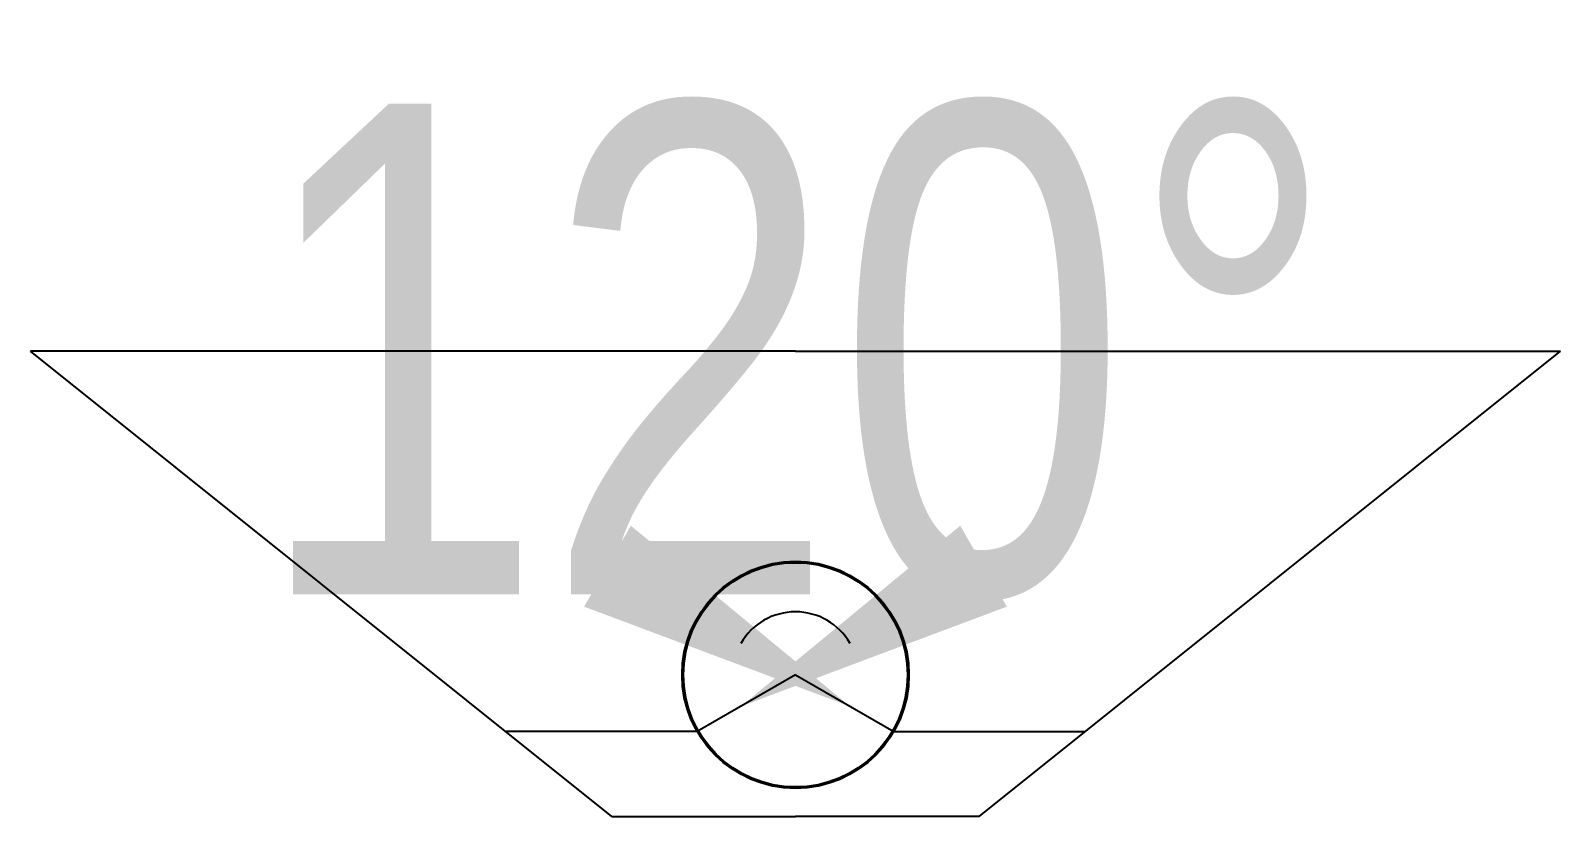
# Model space of a CAD drawing. Extents: x 525858 to 564773, y 2370984 to 2400075.
# Drawn here: x 551074.64 to 551085.56, y 2388381.5 to 2388387.1 of the extents above; entities that cross this region are included whole.
import ezdxf

# ---------------------------------------------------------------- set-up
doc = ezdxf.new("R2010")
doc.units = 0
doc.header["$PDSIZE"] = 62.915
doc.layers.get('DEFPOINTS').update_dxf_attribs({"linetype": 'CONTINUOUS'})
doc.layers.add('标准断面', color=3, linetype='CONTINUOUS')
doc.styles.add('DIM', font='simp1.shx', dxfattribs={"width": 0.8, "bigfont": 'hz.shx'})
doc.dimstyles.new('100', dxfattribs={"dimtxt": 3.5, "dimasz": 2, "dimexe": 1, "dimexo": 0, "dimgap": 1, "dimtad": 1, "dimtoh": 1, "dimdec": 3, "dimlfac": 100, "dimdsep": 46, "dimtxsty": 'DIM', "dimcen": 0, "dimclrd": 9, "dimclre": 9, "dimclrt": 3, "dimadec": 3, "dimazin": 2, "dimtfac": 1, "dimtdec": 3, "dimtix": 1, "dimtofl": 0, "dimtmove": 2, "dimatfit": 3, "dimfxl": 1, "dimtolj": 1, "dimtzin": 0, "dimarcsym": 0})

# ---------------------------------------------------------------- blocks, each defined once
blk = doc.blocks.new('*D35')
at = {"layer": 'DEFPOINTS', "color": 0, "lineweight": -3}
for p in [(551080.1, 2388382.507), (551080.1, 2388382.507), (551079.399, 2388382.102), (551079.946, 2388382.085), (551080.802, 2388382.102)]:
    blk.add_point(p, dxfattribs=at)
at = {"layer": '标准断面', "color": 9, "lineweight": -2}
blk.add_arc((551080.1, 2388382.507), 0.45, 30, 150, dxfattribs=at)
at = {"layer": '标准断面', "color": 9, "lineweight": -3}
for points in [[(551078.925, 2388383.571), (551078.591, 2388382.994), (551080.49, 2388382.282)], [(551081.609, 2388382.994), (551081.276, 2388383.571), (551079.71, 2388382.282)]]:
    blk.add_solid(points, dxfattribs=at)
at = {"layer": '标准断面', "color": 3, "lineweight": -3, "insert": (551080.1, 2388384.807), "char_height": 3.5, "attachment_point": 5, "style": 'DIM'}
blk.add_mtext('\\A1;120°', dxfattribs=at)

msp = doc.modelspace()

# ---------------------------------------------------------------- linework, layer by layer
at = {"layer": '标准断面', "lineweight": -3}
for points in [[(551078.790191, 2388381.497366), (551074.640191, 2388384.817366)], [(551080.100191, 2388384.817366), (551074.640191, 2388384.817366)], [(551080.100191, 2388384.817366), (551085.560191, 2388384.817366)], [(551081.410191, 2388381.497366), (551085.560191, 2388384.817366)], [(551080.100191, 2388382.507366), (551079.39871, 2388382.102366)], [(551080.100191, 2388382.507366), (551080.801672, 2388382.102366)], [(551079.39871, 2388382.102366), (551078.033941, 2388382.102366)], [(551080.801672, 2388382.102366), (551082.166441, 2388382.102366)], [(551078.790191, 2388381.497366), (551080.100191, 2388381.497366)], [(551081.410191, 2388381.497366), (551080.100191, 2388381.497366)]]:
    msp.add_lwpolyline(points, dxfattribs=at)
for radius in [0.81, 0.8]:
    msp.add_circle((551080.100191, 2388382.507366), radius, dxfattribs=at)

# ---------------------------------------------------------------- dimensions: what is measured, and where the dimension line sits
dim = msp.add_angular_dim_2l(base=(551079.946282, 2388382.084504), line1=((551080.100191, 2388382.507366), (551080.801672, 2388382.102366)), line2=((551080.100191, 2388382.507366), (551079.39871, 2388382.102366)), dimstyle='100', dxfattribs=at)
dim.commit()
dim.dimension.update_dxf_attribs({"geometry": '*D35', "text_midpoint": (551080.100191, 2388384.807366)})

doc.saveas('drawing.dxf')
